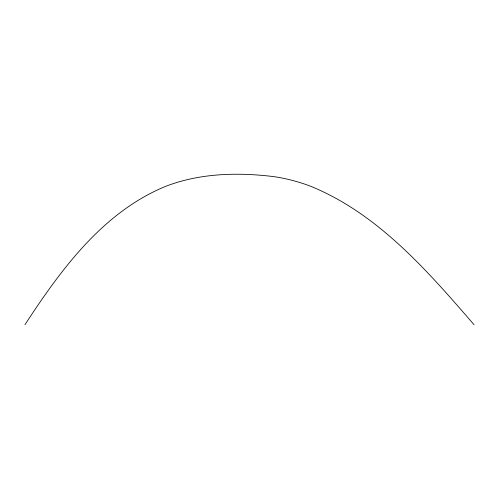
<?xml version="1.0" encoding="UTF-8"?>
<svg xmlns="http://www.w3.org/2000/svg" width="499" height="499" viewBox="0 0 499 499"><rect width="100%" height="100%" fill="white"/><g stroke="black" fill="none" stroke-linecap="round" stroke-linejoin="round"><path stroke-width="0.75" d="M24.95 324.724C60.866 269.697 102.825 212.175 165.643 186.352C199.918 173.109 237.674 172.205 273.758 176.615A175.18 175.18 0 0 1 310.902 186.352C378.273 213.971 427.543 270.932 474.05 324.724"/></g></svg>
